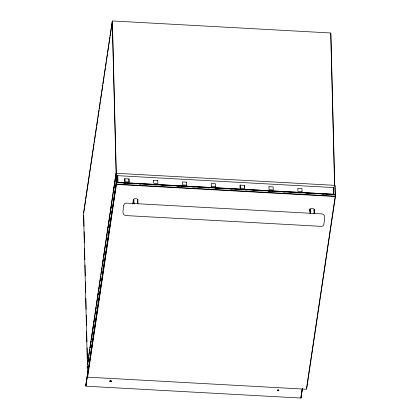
<?xml version="1.0" encoding="UTF-8"?>
<svg xmlns="http://www.w3.org/2000/svg" width="419" height="419" viewBox="0 0 419 419"><rect width="100%" height="100%" fill="white"/><g stroke="black" fill="none" stroke-linecap="round" stroke-linejoin="round"><path stroke-width="0.63" d="M83.57 213.051L112.25 21.16L116.382 183.192M83.706 212.957L84.381 208.432M84.575 207.143L85.638 200.036M85.832 198.742L94.039 143.827M94.233 142.533L95.296 135.426M95.485 134.132L96.548 127.025M96.742 125.731L97.805 118.629M97.999 117.336L99.062 110.228M99.251 108.935L100.314 101.827M100.508 100.534L101.571 93.432M101.765 92.138L102.828 85.031M103.016 83.737L104.08 76.63M104.273 75.336L105.337 68.234M105.53 66.94L106.206 62.415M106.4 61.127L107.458 54.02M107.652 52.726L108.715 45.619M108.909 44.325L109.972 37.218M110.166 35.929L112.386 21.065L116.288 173.749M87.21 365.907L115.963 173.513M87.54 364.525L88.598 357.423M88.791 356.129L89.855 349.027M90.048 347.739L91.106 340.637M91.3 339.343L92.363 332.241M92.557 330.952L93.615 323.85M93.809 322.557L94.872 315.455M95.066 314.166L96.124 307.064M96.318 305.77L97.381 298.668M97.575 297.38L98.25 292.86M98.439 291.566L99.502 284.464M99.696 283.176L100.759 276.074M100.948 274.78L102.011 267.678M102.205 266.39L103.268 259.288M103.456 257.994L115.812 175.352M88.027 362.116L88.22 360.822M88.409 359.528L88.603 358.24M89.278 353.715L89.472 352.421M89.666 351.132L89.86 349.839M90.148 347.901L90.342 346.607M90.535 345.314L90.729 344.025M90.923 342.732L91.117 341.438M91.405 339.5L91.599 338.212M91.792 336.918L91.986 335.624M92.175 334.331L92.369 333.042M92.662 331.104L92.85 329.811M93.044 328.517L93.238 327.223M93.432 325.935L93.626 324.641M93.914 322.703L94.107 321.41M94.301 320.116L94.495 318.828M94.689 317.534L94.883 316.24M95.171 314.302L95.364 313.014M95.558 311.72L95.752 310.427M95.941 309.133L96.134 307.845M96.428 305.907L96.616 304.613M96.81 303.319L97.004 302.026M97.198 300.737L97.391 299.444M97.679 297.506L97.873 296.212M98.067 294.918L98.261 293.63M98.936 289.105L99.13 287.816M99.324 286.523L99.518 285.229M100.193 280.709L100.387 279.415M100.576 278.122L100.77 276.828M101.445 272.308L101.639 271.014M101.833 269.721L102.027 268.432M102.702 263.907L102.896 262.619M103.09 261.325L103.284 260.031M103.959 255.511L104.153 254.218M104.341 252.924L104.535 251.63M105.211 247.11L105.405 245.817M105.598 244.523L105.792 243.235M106.468 238.71L106.662 237.421M106.855 236.127L107.049 234.834M107.725 230.314L107.919 229.02M108.107 227.727L108.301 226.433M108.977 221.913L109.17 220.619M109.364 219.326L109.558 218.037M110.234 213.512L110.427 212.218M111.004 208.343L111.197 207.054M111.491 205.116L111.684 203.823M112.261 199.947L112.454 198.653M112.742 196.715L112.936 195.422M113.518 191.546L113.806 189.608M113.999 188.314L114.193 187.021M114.769 183.145L115.063 181.207M115.256 179.919L115.45 178.625M115.639 177.331L115.833 176.038M85.764 385.134L87.492 373.586M116.136 182.972L85.79 385.999L85.754 385.365M87.351 376.471L85.911 386.093L85.864 385.454M87.754 374.005L87.466 375.937L87.194 366.175M87.948 372.711L88.236 370.773M88.43 369.485L88.624 368.191M88.812 366.903L89.006 365.609M89.2 364.315L89.488 362.383M89.682 361.089L89.876 359.801M90.069 358.507L90.263 357.213M90.457 355.925L90.745 353.987M90.939 352.698L91.133 351.405M91.321 350.116L91.515 348.823M91.709 347.529L92.384 343.014M92.578 341.721L92.772 340.427M92.966 339.139L93.641 334.619M93.83 333.325L94.024 332.037M94.317 330.099L94.893 326.223M95.087 324.935L95.281 323.641M95.569 321.708L96.15 317.832M96.339 316.539L96.532 315.25M96.826 313.312L97.402 309.437M97.596 308.148L97.789 306.855M98.077 304.922L98.659 301.046M98.847 299.753L99.523 295.233M99.717 293.944L99.911 292.651M100.104 291.362L100.78 286.842M100.974 285.549L101.168 284.26M101.356 282.966L102.032 278.446M102.226 277.158L102.419 275.864M102.613 274.576L103.289 270.056M103.483 268.762L103.676 267.474M103.865 266.18L104.541 261.66M104.734 260.372L104.928 259.078M105.122 257.79L105.798 253.27M105.991 251.976L106.185 250.688M106.374 249.394L107.049 244.874M107.243 243.586L107.437 242.292M107.631 241.004L108.306 236.484M108.5 235.19L108.694 233.902M108.882 232.608L109.558 228.088M109.752 226.799L109.946 225.506M110.139 224.217L110.427 222.28M110.621 220.986L110.815 219.697M111.009 218.404L111.203 217.115M111.391 215.822L111.684 213.884M111.878 212.595L112.067 211.302M112.261 210.013L112.454 208.72M112.648 207.431L112.936 205.493M113.13 204.2L113.324 202.911M113.518 201.618L114.193 197.098M114.387 195.809L114.576 194.516M114.769 193.227L115.445 188.707M115.639 187.413L115.833 186.125M116.026 184.831L116.22 183.543M87.43 376.796L116.173 184.46M87.655 376.974L116.398 184.638M117.629 176.106L117.734 175.718M117.797 182.778L117.849 182.427M117.849 182.82L117.901 182.469M132.964 202.283L133.42 199.229M137.621 200.696L137.804 199.47M309.505 211.401L309.871 208.961M314.067 210.422L314.25 209.201M301.45 393.059L301.643 391.775M301.093 396.358L301.282 395.075M301.476 393.792L302.146 389.303M302.34 388.324L300.9 397.95L300.852 397.306M302.361 388.884L301.02 397.867L300.983 397.233M333.472 188.005L333.472 187.618L333.65 194.196M333.587 194.715L333.639 194.369M333.639 194.683L333.692 194.332M306.436 389.036L335.179 196.705M306.656 388.884L335.399 196.548M129.057 181.993L128.968 178.965L129.042 182.003L124.878 181.783L124.804 178.735L124.852 181.762M186.722 185.177L182.543 184.962L182.459 181.919L186.649 182.165M240.108 185.114L240.197 188.131L244.397 188.346L244.287 185.324L240.134 185.125L240.187 188.126M268.972 186.717L273.125 186.905L273.225 189.943L269.045 189.734L268.972 186.685M153.621 180.327L153.715 183.365L157.879 183.595L157.816 180.579M186.696 185.188L186.617 182.145M215.528 186.774L215.471 183.737L211.286 183.506L211.38 186.549M244.361 188.367L244.319 185.35M112.591 20.95L330.544 32.975M116.304 173.298L334.729 185.35M117.807 175.676L333.414 187.565M124.799 178.766L128.952 178.955M153.637 180.353L157.785 180.547M211.38 186.555L215.534 186.743M302.031 191.514L297.883 191.326L297.794 188.278L301.958 188.492L302.041 191.541M117.985 182.354L333.582 194.243M117.98 182.427L333.576 194.316M116.686 182.632L334.886 194.678M123.788 183.192L125.752 183.302M131.629 183.627L133.593 183.737M139.469 184.056L140.779 184.135M146.655 184.454L148.619 184.564M154.496 184.884L156.46 184.999M161.682 185.282L163.646 185.392M169.522 185.717L171.486 185.827M176.708 186.109L179.327 186.256M184.549 186.544L186.513 186.654M192.389 186.974L194.353 187.089M200.224 187.408L202.194 187.518M207.415 187.806L209.38 187.916M215.251 188.236L217.22 188.346M222.442 188.634L224.406 188.744M230.277 189.063L232.246 189.179M237.468 189.461L240.087 189.608M245.304 189.896L247.273 190.006M253.144 190.326L255.113 190.436M260.985 190.76L262.954 190.87M268.17 191.153L270.14 191.268M276.011 191.588L277.98 191.698M283.197 191.986L285.166 192.096M291.037 192.415L293.007 192.525M298.223 192.813L300.847 192.96M306.718 193.279L308.033 193.358M313.904 193.678L315.874 193.788M321.745 194.107L323.714 194.222M328.931 194.505L330.9 194.615M116.754 184.13L334.928 196.16M116.733 184.449L334.907 196.48M134.447 198.601L136.929 198.758M310.893 208.327L313.375 208.489M87.901 377.184L306.1 389.225M86.042 386.208L300.722 398.05M335.399 195.081L335.425 196.118M335.043 185.601L335.289 195.354M335.2 194.919L335.226 195.956M334.917 185.502L335.163 195.254M330.858 33.227L334.729 185.889M330.738 33.127L334.603 185.79M333.529 187.66L333.697 194.233M314.318 209.238L314.428 213.648M313.946 208.934L314.077 213.973M310.39 208.735L310.521 213.779M309.94 208.992L310.05 213.407M306.593 387.826L306.619 388.869M137.872 199.507L137.982 203.917M137.5 199.203L137.61 203.613M133.944 199.009L134.07 204.048M133.488 199.266L133.603 203.676M132.828 202.691L132.86 203.948M117.744 175.729L117.912 182.296M117.692 175.76L117.854 182.328M116.419 182.852L116.445 183.889M115.984 173.524L116.199 184.03M83.732 215.371L84.01 226.464M84.14 231.686L84.423 242.774M84.57 248.645L84.853 259.738M84.984 264.955L85.267 276.048M85.413 281.919L85.68 292.357M85.827 298.228L86.11 309.322M86.256 315.193L86.523 325.631M86.67 331.502L86.937 341.941M87.084 347.812L87.367 358.905M83.554 213.318L87.388 364.677M87.32 366.274L87.367 368.228M87.498 373.429L87.55 375.377M123.757 205.242C123.82 208.128 121.117 214.418 125.318 215.539L321.535 226.36L322.855 226.019L323.756 224.856L324.557 219.907L324.165 215.036L322.352 213.931L126.14 203.11L124.59 203.624L123.757 205.242M277.813 390.759A0.644 0.435 -1.5 0 0 278.829 390.435A0.644 0.435 -1.5 0 0 277.923 390.005A0.644 0.435 -1.5 0 0 277.813 390.759M277.813 390.676A0.644 0.435 -1.5 0 0 278.824 390.351A0.644 0.435 -1.5 0 0 277.923 389.921A0.644 0.435 -1.5 0 0 277.813 390.676M110.176 381.484A0.66 0.445 -1.5 0 0 111.218 381.149A0.66 0.445 -1.5 0 0 110.291 380.709A0.66 0.445 -1.5 0 0 110.176 381.484A0.644 0.435 -1.5 0 0 111.203 381.19A0.644 0.435 -1.5 0 0 110.302 380.766A0.644 0.435 -1.5 0 0 110.187 381.515M110.213 381.52A0.597 0.403 -1.5 0 0 111.161 381.222A0.597 0.403 -1.5 0 0 110.317 380.824A0.597 0.403 -1.5 0 0 110.213 381.52"/></g></svg>
